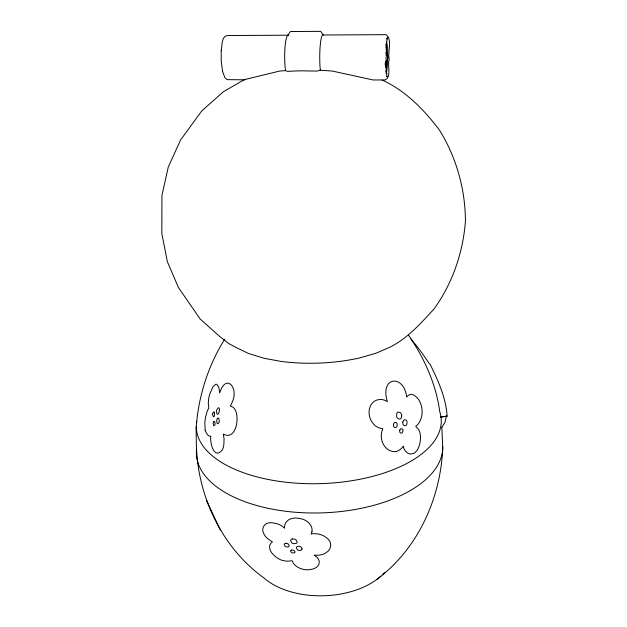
<?xml version="1.0" encoding="UTF-8"?>
<svg xmlns="http://www.w3.org/2000/svg" width="627" height="627" viewBox="0 0 627 627"><rect width="100%" height="100%" fill="white"/><g stroke="black" fill="none" stroke-linecap="round" stroke-linejoin="round"><path stroke-width="0.94" d="M221.206 50.442C222.279 46.327 221.135 35.629 227.875 35.527L288.796 35.198A22.447 3.864 89.5 0 0 285.285 44.384A22.447 3.864 89.5 0 0 285.113 67.058L285.544 70.624L287.558 71.392A228.095 166.782 10 0 1 300.976 70.835L317.082 71.078L320.342 70.232L332.263 71.039L372.947 79.95L384.931 79.966C392.016 77.45 386.945 64.322 389.273 59.338C387.204 53.115 392.855 38.662 385.926 34.665L323.289 35.002L320.663 31.35L291.477 31.522L290.317 31.609L287.785 35.284M221.213 50.364L221.221 61.18L222.538 71.172M386.679 60.772L386.067 66.736M442.67 449.747C440.13 499.476 417.566 548.954 377.195 579.16M196.541 423.092C199.308 393.513 208.932 364.397 224.693 339.191M385.871 45.99L386.122 44.219M311.98 531.61L311.266 533.89M385.84 67.544L386.099 66.634M441.557 427.614L444.935 422.512L446.063 417.363L447.106 416.14C446.001 397.918 438.116 380.471 430.083 364.232L429.307 363.699A103.275 36.562 57.3 0 0 416.547 345.79L410.959 339.011M386.287 43.529L385.966 43.953M387.125 38.451L387.533 37.667L386.694 41.766L387.619 47.918L387.619 62.575L386.835 71.047L385.879 73.351M386.977 38.615L386.459 39.015M244.859 79.511L279.728 71.055L285.544 70.624M244.138 79.754L223.353 91.738L201.667 111.018L180.521 140.08L168.271 167.041L161.931 195.436L161.821 233.471L167.37 261.671L178.413 287.479L200.107 318.963L219.497 336.307L228.784 343.58L236.426 347.624L248.574 353.503L263.771 358.205L281.445 361.497C307.379 364.655 333.791 363.589 359.334 358.033L375.981 353.228L389.869 347.24C407.668 338.298 420.803 323.305 434.096 308.876C452.498 283.318 463.063 252.524 465.438 221.174C465.297 189.229 456.385 157.518 439.598 130.306C424.275 109.944 405.685 90.735 382.164 80.068M385.323 62.144C388.536 60.216 388.787 55.09 385.809 52.825M440.969 417.018L446.769 416.109M440.679 417.096L447.106 416.14M245.055 79.825L227.092 79.637L224.795 77.513L222.499 71.039M386.561 76.141L387.024 76.862L385.926 65.906L386.577 41.539M197.544 461.354C202.897 506.828 226.48 551.055 263.975 577.961A70.592 42.62 -1.7 0 0 380.801 576.197M408.522 335.233C424.322 358.08 436.118 384.155 439.778 411.845A122.508 59.784 -1.7 0 1 322.85 483.55A122.508 59.784 -1.7 0 1 196.807 421.297M385.26 64.887L385.527 65.498M385.918 71.149L386.091 71.502L385.793 70.718M206.424 500.252L220.312 530.027M205.147 430.232L206.354 432.983A12.266 5.22 83.6 0 0 209.293 436.094L210.829 436.227C209.786 442.2 213.776 460.194 222.17 450.092A14.507 8.363 77.1 0 0 223.91 443.595L224.082 438.79L223.29 434.15C236.081 440.844 239.671 417.927 235.266 410.027A11.552 7.634 -86.2 0 0 233.072 407.244L230.258 405.959A17.141 11.247 -85.2 0 0 232.28 401.954C238.942 388.293 226.214 372.548 219.716 392.894L218.917 387.847L217.193 384.829A10.04 3.605 -77.6 0 0 215.845 384.202L213.008 386.655L209.763 394.117A16.639 5.988 -77.7 0 0 208.65 398.741L208.305 403.192L208.799 408.083L207.286 411.014L205.742 416.461A17.195 5.408 -84.7 0 0 204.849 422.911L205.147 430.224M386.208 47.495L386.781 55.019M385.989 46.853L386.248 47.605M385.55 65.608L385.276 63.068M320.342 70.232L320.052 67.026A22.556 3.19 90 0 1 320.334 44.243A22.556 3.19 90 0 1 323.289 35.002M197.372 460.194L196.408 447.788L196.079 426.862M441.847 427.363L442.78 448.579M385.284 63.554L385.346 65.192M442.764 446.871A123.245 62.959 -1.7 0 1 316.282 512.996A123.245 62.959 -1.7 0 1 196.58 448.932M384.563 572.427A70.592 42.62 -1.7 0 1 382.76 574.332M311.258 533.859A15.456 10.98 4 0 1 326.596 537.848C329.802 539.839 331.644 544.032 330.257 547.669A14.445 10.165 -12.4 0 1 328.234 551.102L324.943 553.508A14.586 9.013 3.2 0 1 315.828 555.271L314.174 555.169L315.412 555.969A15.103 9.186 3.6 0 1 319.261 561.917C319.48 565.75 315.859 568.375 312.458 569.097A12.579 6.356 2.8 0 1 306.188 569.778C300.576 569.316 294.118 566.502 292.206 560.773L287.479 561.181A14.719 8.543 17.9 0 1 281.068 560.013L278.67 558.806A14.123 7.281 30.2 0 1 272.706 553.978C269.453 550.906 267.854 544.644 272.431 541.955L267.329 538.374A12.885 7.869 34.9 0 1 263.348 532.636C261.483 528.757 263.92 523.858 268.16 523.051A14.93 10.251 39.8 0 1 273.552 522.996L275.018 523.294A13.622 10.314 25.3 0 1 284.587 528.185A14.17 10.824 24.3 0 1 298.303 518.27L299.839 518.553A14.131 11.27 6.1 0 1 311.995 531.61M403.286 446.267A15.62 10.612 -75.4 0 1 396.052 451.55L394.853 451.636A17.752 14.037 -66.7 0 1 389.218 450.272L388.16 449.637A18.724 15.463 -76.8 0 1 385.244 447.051C380.981 442.09 380.15 434.66 382.799 428.735L378.575 427.755L375.91 426.18A18.089 15.487 -89.9 0 1 372.375 422.574C369.099 418.005 367.986 411.751 370.181 406.492A12.289 10.541 -89.7 0 1 372.712 402.675C376.474 398.701 383.121 398.458 387.408 401.711C385.77 396.217 384.672 389.673 387.933 384.539A12.14 9.256 74.3 0 1 390.684 381.976C396.899 378.732 403.318 384.751 405.128 390.472A16.929 10.541 80.8 0 1 406.664 397.04L408.318 395.41A13.959 8.535 81.3 0 1 412.245 394.422C423.938 398.991 425.427 419.016 415.748 426.376L418.256 429.08A14.782 8.543 -89.7 0 1 420.066 433.163L420.074 433.194A14.539 7.767 -82.4 0 1 417.041 450.437L414.329 453.18L410.803 453.987A14.531 9.718 -75.6 0 1 403.286 446.252M212.529 414.039C214.277 423.578 216.064 405.755 212.529 414.039M393.49 424.51L393.552 425.89A2.845 2.046 -84.4 0 0 394.516 427.402L395.974 427.496A2.484 1.787 -84.4 0 0 397.071 426.125L397.165 424.087A2.845 2.053 -84.4 0 0 396.209 422.574L394.751 422.473A2.484 1.787 -84.4 0 0 393.654 423.844L393.49 424.51M401.719 415.834L401.413 417.582A3.237 2.328 -84.9 0 1 399.838 419.087L397.941 418.577A4.044 3.017 85.7 0 1 396.625 416.273L396.766 413.561A3.111 2.32 85.7 0 1 398.278 412.033L400.277 412.59A4.044 3.017 85.8 0 1 401.586 414.894L401.719 415.834M219.513 410.089L218.768 413.303L217.726 414.298A2.61 1.246 -89.3 0 1 216.762 413.397L216.55 410.136L218.353 407.73A2.508 1.293 -82 0 1 219.325 408.624L219.513 410.089M402.879 421.861L402.832 423.452A3.284 2.351 -84.6 0 0 403.804 425.357L405.45 425.709A2.861 2.046 -84.6 0 0 406.813 424.322L407.095 421.995A3.284 2.351 -84.6 0 0 406.131 420.098L404.486 419.737A2.861 2.046 -84.6 0 0 403.122 421.125L402.879 421.861M399.767 430.122L399.673 431.368A2.571 1.842 -84.2 0 0 400.355 432.928L402.056 433.132L403.067 430.53A2.571 1.842 -84.2 0 0 402.385 428.978L400.677 428.758L399.767 430.122M302.104 548.954L301.172 550.294L299.118 550.482A2.9 1.959 20.3 0 1 297.135 549.464L296.375 547.826A3.072 2.077 20.3 0 1 297.284 546.525L299.345 546.336A2.9 1.959 20.3 0 1 301.336 547.363L302.104 548.954M217.412 418.475L217.138 418.954A3.268 1.567 -89.6 0 0 216.715 421.023L217.028 423.006A2.32 1.113 -89.6 0 0 217.906 423.758L218.823 422.825A3.268 1.56 -89.5 0 0 219.246 420.756L218.925 418.765A2.32 1.113 -89.5 0 0 218.055 418.021L217.412 418.475M213.776 421.657L213.556 422.002A2.539 1.207 -89.6 0 0 213.18 423.562L213.776 425.757L214.747 425.239A2.539 1.207 -89.6 0 0 215.116 423.68L214.74 421.72L213.776 421.657M291.375 550.145L290.983 550.349A2.516 1.466 17.6 0 0 290.622 551.36L291.547 552.465A2.194 1.278 17.7 0 0 293.209 553.014L294.643 552.693A2.516 1.466 17.7 0 0 295.011 551.682L294.087 550.577A2.194 1.278 17.7 0 0 292.417 550.02L291.375 550.145M292.425 538.946L291.727 539.165A3.472 2.351 20.6 0 0 290.638 540.607L291.437 542.473A3.268 2.218 20.6 0 0 293.648 543.68L295.991 543.515A3.472 2.351 20.6 0 0 297.088 542.081L296.297 540.208A3.276 2.218 20.6 0 0 294.071 539.001L292.425 538.946M285.888 543.295L285.316 543.405A2.633 1.771 20.8 0 0 284.25 544.832L284.666 545.788A2.492 1.677 20.9 0 0 286.876 546.971L288.067 546.893A2.633 1.771 20.9 0 0 289.141 545.466L288.726 544.51A2.492 1.677 20.8 0 0 286.515 543.319L285.888 543.295"/></g></svg>
